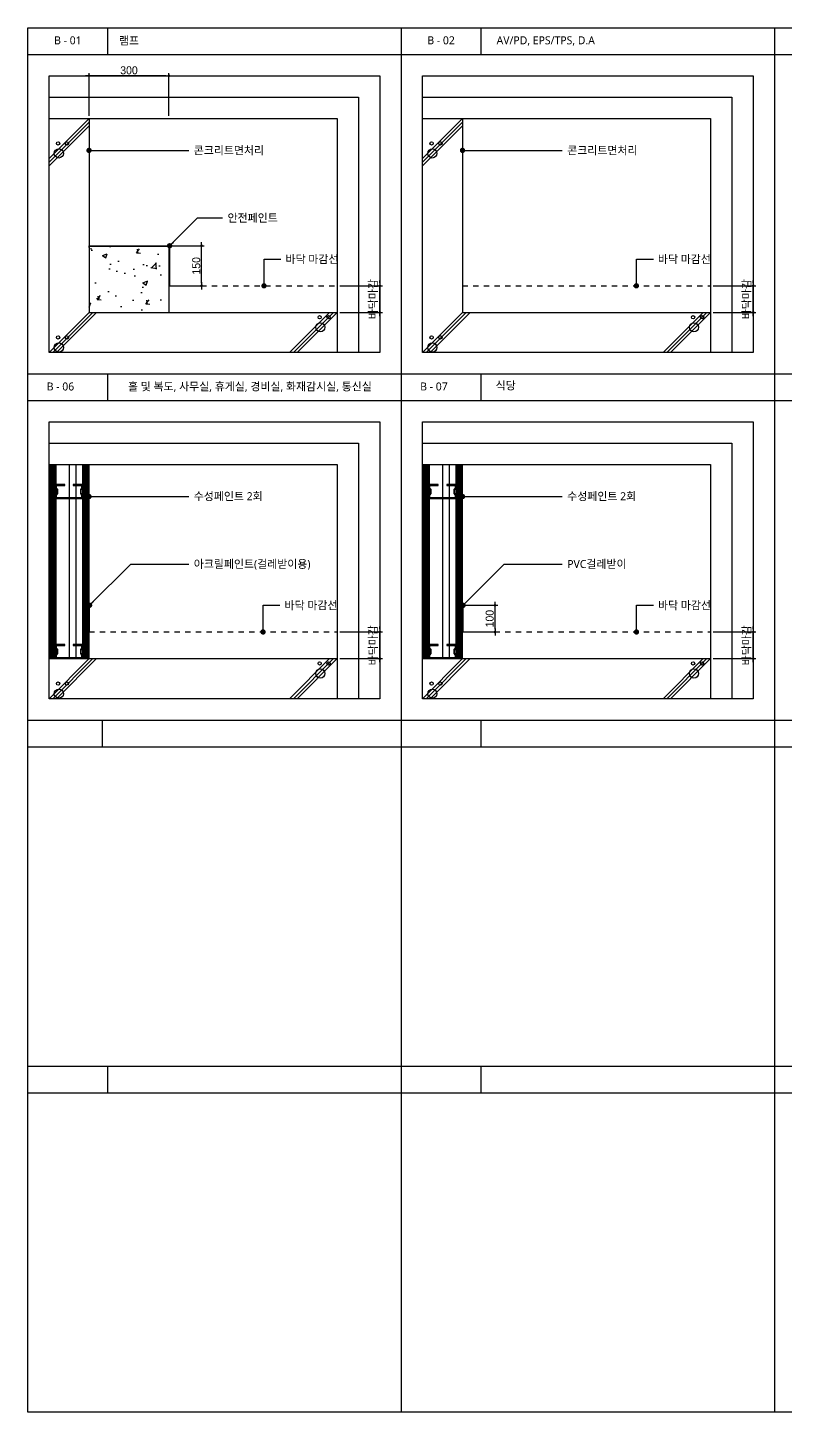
# Model space of a CAD drawing. Header units: millimetres. Extents: x 14892468 to 15300900, y -3565850 to -3401345.
# Drawn here: x 15127187 to 15130027, y -3412705 to -3407515 of the extents above; entities that cross this region are included whole.
import ezdxf
from ezdxf.enums import TextEntityAlignment as Align

# ---------------------------------------------------------------- set-up
doc = ezdxf.new("R2010")
doc.units = ezdxf.units.MM
doc.header["$LTSCALE"] = 100
doc.header["$MEASUREMENT"] = 0
doc.header["$PDSIZE"] = -10
doc.linetypes.add('HIDDEN', pattern=[2, 1, -1])
doc.layers.get('0').update_dxf_attribs({"linetype": 'CONTINUOUS'})
doc.layers.get('Defpoints').update_dxf_attribs({"color": 171, "linetype": 'CONTINUOUS'})
for name, color, linetype in [('8HAT', 8, 'CONTINUOUS'), ('CHART', 7, 'CONTINUOUS'), ('DIM', 7, 'CONTINUOUS'), ('FIN-1', 2, 'CONTINUOUS'), ('FIN-5', 6, 'CONTINUOUS'), ('FIN-8', 8, 'CONTINUOUS'), ('FIN6', 6, 'CONTINUOUS'), ('HAT', 253, 'CONTINUOUS'), ('INS', 9, 'BATTING'), ('LED', 7, 'CONTINUOUS'), ('SEC-2', 3, 'CONTINUOUS'), ('SEC-6', 5, 'CONTINUOUS'), ('TEXT(MIN)', 7, 'CONTINUOUS'), ('TEXT-기입', 6, 'CONTINUOUS')]:
    doc.layers.add(name, color=color, linetype=linetype)
doc.styles.add('ARIAL', font='arial.ttf')
doc.styles.add('CGS', font='cgse', dxfattribs={"bigfont": 'cgs'})
doc.styles.add('나눔바른고딕', font='NanumBarunGothic.ttf')
doc.styles.add('돋움', font='')
doc.styles.get('돋움').set_extended_font_data('Dotum')
doc.linetypes.add('BATTING', pattern='A,0.0001,-0.1,[134,ltypeshp.shx,S=0.1,R=0,X=-0.1,Y=0],-0.2,[134,ltypeshp.shx,S=0.1,R=180,X=0.1,Y=0],-0.1', length=0.4001)
doc.dimstyles.new('CJA', dxfattribs={"dimscale": 50, "dimtxt": 3, "dimasz": 1.2, "dimexe": 2, "dimexo": 3, "dimgap": 1, "dimtad": 1, "dimdec": 0, "dimdsep": 46, "dimtxsty": 'ARIAL', "dimblk": 'CJDOT', "dimcen": 1, "dimclrd": 7, "dimclre": 7, "dimclrt": 3, "dimadec": 0, "dimazin": 0, "dimtfac": 1, "dimtdec": 0, "dimtix": 1, "dimtofl": 0, "dimtmove": 2, "dimatfit": 3, "dimldrblk": 'CJDOT', "dimfxl": 1, "dimtolj": 1, "dimlwd": -1, "dimlwe": -1, "dimarcsym": 0})
doc.dimstyles.new('NDIM 1200', dxfattribs={"dimscale": 500, "dimtxt": 3, "dimasz": 1, "dimexe": 2, "dimexo": 2, "dimgap": 1, "dimtad": 1, "dimdec": 0, "dimdsep": 46, "dimtxsty": 'CGS', "dimblk": 'DOT0', "dimcen": 1, "dimdle": 8, "dimclrd": 2, "dimclre": 2, "dimclrt": 2, "dimadec": 0, "dimazin": 0, "dimtfac": 1, "dimtdec": 0, "dimtix": 1, "dimtmove": 2, "dimatfit": 3, "dimldrblk": 'DOT0', "dimfxl": 1, "dimtolj": 1, "dimtzin": 0, "dimlwd": -1, "dimlwe": -1, "dimarcsym": 0})

# ---------------------------------------------------------------- blocks, each defined once
blk = doc.blocks.new('CJDOT')
blk.add_line((-1.33, 0), (1.33, 0))
at = {"const_width": 0.5}
blk.add_lwpolyline([(-0.25, 0, 1), (0.25, 0, 1)], format="xyb", close=True, dxfattribs=at)
blk = doc.blocks.new('*D12')
at = {"layer": 'Defpoints', "color": 0, "transparency": 16777216}
for p in [(15128347, -3408482.7), (15128506.9, -3408482.7), (15128346.8, -3408582.7)]:
    blk.add_point(p, dxfattribs=at)
at = {"layer": 'DIM', "color": 7, "transparency": 16777216}
for p, q in [((15128506.9, -3408472.7), (15128506.9, -3408462.7)), ((15128357, -3408482.7), (15128516.9, -3408482.7)), ((15128506.9, -3408582.7), (15128506.9, -3408482.7)), ((15128356.8, -3408582.7), (15128516.9, -3408582.7)), ((15128506.9, -3408592.7), (15128506.9, -3408602.7))]:
    blk.add_line(p, q, dxfattribs=at)
at = {"layer": 'DIM', "color": 7, "transparency": 16777216, "xscale": 10, "yscale": 10, "zscale": 10}
for p, rotation in [((15128506.9, -3408482.7), 270), ((15128506.9, -3408582.7), 90)]:
    blk.add_blockref('CJDOT', p, dxfattribs=dict(at, rotation=rotation))
at = {"layer": 'DIM', "color": 3, "transparency": 16777216, "insert": (15128483.2, -3408532.7), "char_height": 30, "attachment_point": 5, "rotation": 90, "style": '돋움'}
blk.add_mtext('\\A1;바닥마감', dxfattribs=at)
blk = doc.blocks.new('DOT0')
blk.add_line((-3, 0), (3, 0))
at = {"color": 6}
blk.add_circle((0, 0), 0.75, dxfattribs=at)
blk = doc.blocks.new('*D13')
at = {"layer": 'Defpoints', "color": 0, "transparency": 16777216}
for p in [(15127718.9, -3408332.7), (15127838.9, -3408332.7), (15127718.9, -3408482.7)]:
    blk.add_point(p, dxfattribs=at)
at = {"layer": 'DIM', "color": 7, "transparency": 16777216}
for p, q in [((15127728.9, -3408332.7), (15127848.9, -3408332.7)), ((15127838.9, -3408472.7), (15127838.9, -3408342.7)), ((15127728.9, -3408482.7), (15127848.9, -3408482.7))]:
    blk.add_line(p, q, dxfattribs=at)
at = {"layer": 'DIM', "color": 7, "transparency": 16777216, "xscale": 10, "yscale": 10, "zscale": 10}
for p, rotation in [((15127838.9, -3408332.7), 90), ((15127838.9, -3408482.7), 270)]:
    blk.add_blockref('CJDOT', p, dxfattribs=dict(at, rotation=rotation))
at = {"layer": 'DIM', "color": 3, "transparency": 16777216, "insert": (15127818.9, -3408407.7), "char_height": 30, "attachment_point": 5, "rotation": 90, "style": '돋움'}
blk.add_mtext('\\A1;150', dxfattribs=at)
blk = doc.blocks.new('*D14')
at = {"layer": 'Defpoints', "color": 0, "transparency": 16777216}
for p in [(15127416.9, -3407695.2), (15127416.9, -3407855.2), (15127716.4, -3407855.2)]:
    blk.add_point(p, dxfattribs=at)
at = {"layer": 'DIM', "color": 7, "transparency": 16777216}
for p, q in [((15127416.9, -3407845.2), (15127416.9, -3407685.2)), ((15127706.4, -3407695.2), (15127426.9, -3407695.2)), ((15127716.4, -3407845.2), (15127716.4, -3407685.2))]:
    blk.add_line(p, q, dxfattribs=at)
at = {"layer": 'DIM', "color": 7, "transparency": 16777216, "xscale": 10, "yscale": 10, "zscale": 10, "rotation": 180}
blk.add_blockref('CJDOT', (15127416.9, -3407695.2), dxfattribs=at)
at = {"layer": 'DIM', "color": 7, "transparency": 16777216, "xscale": 10, "yscale": 10, "zscale": 10}
blk.add_blockref('CJDOT', (15127716.4, -3407695.2), dxfattribs=at)
at = {"layer": 'DIM', "color": 3, "transparency": 16777216, "insert": (15127566.7, -3407675.1), "char_height": 30, "attachment_point": 5, "style": '돋움'}
blk.add_mtext('\\A1;300', dxfattribs=at)
blk = doc.blocks.new('*D16')
at = {"layer": 'Defpoints', "color": 0, "transparency": 16777216}
for p in [(15129747, -3408482.7), (15129906.9, -3408482.7), (15129746.8, -3408582.7)]:
    blk.add_point(p, dxfattribs=at)
at = {"layer": 'DIM', "color": 7, "transparency": 16777216}
for p, q in [((15129906.9, -3408472.7), (15129906.9, -3408462.7)), ((15129757, -3408482.7), (15129916.9, -3408482.7)), ((15129906.9, -3408582.7), (15129906.9, -3408482.7)), ((15129756.8, -3408582.7), (15129916.9, -3408582.7)), ((15129906.9, -3408592.7), (15129906.9, -3408602.7))]:
    blk.add_line(p, q, dxfattribs=at)
at = {"layer": 'DIM', "color": 7, "transparency": 16777216, "xscale": 10, "yscale": 10, "zscale": 10}
for p, rotation in [((15129906.9, -3408482.7), 270), ((15129906.9, -3408582.7), 90)]:
    blk.add_blockref('CJDOT', p, dxfattribs=dict(at, rotation=rotation))
at = {"layer": 'DIM', "color": 3, "transparency": 16777216, "insert": (15129883.2, -3408532.7), "char_height": 30, "attachment_point": 5, "rotation": 90, "style": '돋움'}
blk.add_mtext('\\A1;바닥마감', dxfattribs=at)
blk = doc.blocks.new('*D18')
at = {"layer": 'Defpoints', "color": 0, "transparency": 16777216}
for p in [(15128347, -3409780.2), (15128506.9, -3409780.2), (15128346.8, -3409880.2)]:
    blk.add_point(p, dxfattribs=at)
at = {"layer": 'DIM', "color": 7, "transparency": 16777216}
for p, q in [((15128506.9, -3409770.2), (15128506.9, -3409760.2)), ((15128357, -3409780.2), (15128516.9, -3409780.2)), ((15128506.9, -3409880.2), (15128506.9, -3409780.2)), ((15128356.8, -3409880.2), (15128516.9, -3409880.2)), ((15128506.9, -3409890.2), (15128506.9, -3409900.2))]:
    blk.add_line(p, q, dxfattribs=at)
at = {"layer": 'DIM', "color": 7, "transparency": 16777216, "xscale": 10, "yscale": 10, "zscale": 10}
for p, rotation in [((15128506.9, -3409780.2), 270), ((15128506.9, -3409880.2), 90)]:
    blk.add_blockref('CJDOT', p, dxfattribs=dict(at, rotation=rotation))
at = {"layer": 'DIM', "color": 3, "transparency": 16777216, "insert": (15128483.2, -3409830.2), "char_height": 30, "attachment_point": 5, "rotation": 90, "style": '돋움'}
blk.add_mtext('\\A1;바닥마감', dxfattribs=at)
blk = doc.blocks.new('*D28')
at = {"layer": 'Defpoints', "color": 0, "transparency": 16777216}
for p in [(15129747, -3409780.2), (15129906.9, -3409780.2), (15129746.8, -3409880.2)]:
    blk.add_point(p, dxfattribs=at)
at = {"layer": 'DIM', "color": 7, "transparency": 16777216}
for p, q in [((15129906.9, -3409770.2), (15129906.9, -3409760.2)), ((15129757, -3409780.2), (15129916.9, -3409780.2)), ((15129906.9, -3409880.2), (15129906.9, -3409780.2)), ((15129756.8, -3409880.2), (15129916.9, -3409880.2)), ((15129906.9, -3409890.2), (15129906.9, -3409900.2))]:
    blk.add_line(p, q, dxfattribs=at)
at = {"layer": 'DIM', "color": 7, "transparency": 16777216, "xscale": 10, "yscale": 10, "zscale": 10}
for p, rotation in [((15129906.9, -3409780.2), 270), ((15129906.9, -3409880.2), 90)]:
    blk.add_blockref('CJDOT', p, dxfattribs=dict(at, rotation=rotation))
at = {"layer": 'DIM', "color": 3, "transparency": 16777216, "insert": (15129883.2, -3409830.2), "char_height": 30, "attachment_point": 5, "rotation": 90, "style": '돋움'}
blk.add_mtext('\\A1;바닥마감', dxfattribs=at)
blk = doc.blocks.new('*D29')
at = {"layer": 'Defpoints', "color": 0, "transparency": 16777216}
for p in [(15128818.9, -3409680.2), (15128938.9, -3409680.2), (15128818.9, -3409780.2)]:
    blk.add_point(p, dxfattribs=at)
at = {"layer": 'DIM', "color": 7, "transparency": 16777216}
for p, q in [((15128828.9, -3409680.2), (15128948.9, -3409680.2)), ((15128938.9, -3409770.2), (15128938.9, -3409690.2)), ((15128828.9, -3409780.2), (15128948.9, -3409780.2))]:
    blk.add_line(p, q, dxfattribs=at)
at = {"layer": 'DIM', "color": 7, "transparency": 16777216, "xscale": 10, "yscale": 10, "zscale": 10}
for p, rotation in [((15128938.9, -3409680.2), 90), ((15128938.9, -3409780.2), 270)]:
    blk.add_blockref('CJDOT', p, dxfattribs=dict(at, rotation=rotation))
at = {"layer": 'DIM', "color": 3, "transparency": 16777216, "insert": (15128918.9, -3409730.2), "char_height": 30, "attachment_point": 5, "rotation": 90, "style": '돋움'}
blk.add_mtext('\\A1;100', dxfattribs=at)

msp = doc.modelspace()

# ---------------------------------------------------------------- hatches: boundary and pattern name
at = {"layer": 'HAT'}
h = msp.add_hatch(dxfattribs=at)
h.set_pattern_fill('AR-CONC', color=256)
h.set_pattern_definition([(50, (12743507.1, -2720634.17), (182.184669, -15.9390855), [19.05, -209.55]), (355, (12743507.1, -2720634.17), (-35.243421, 191.056845), [15.24, -167.640584]), (100.451445, (12743522.28, -2720635.5), (146.941247, 175.117752), [16.190009, -178.090245]), (46.1842, (12743507.1, -2720583.37), (271.07904, -42.042328), [28.575, -314.325]), (96.635558, (12743529.69, -2720586.88), (237.404134, 247.426125), [24.285023, -267.135608]), (351.184151, (12743507.1, -2720583.37), (237.404134, 247.426125), [22.859967, -251.459732]), (21, (12743532.5, -2720596.07), (151.614391, -102.265198), [19.05, -209.55]), (326, (12743532.5, -2720596.07), (61.802028, 184.187966), [15.24, -167.64]), (71.451445, (12743545.13, -2720604.6), (213.416419, 81.922769), [16.190009, -178.089938]), (37.5, (12743507.096, -2720634.17), (3.0886033, 84.5550389), [0, -165.608, 0, -170.18, 0, -168.275]), (7.5, (12743507.1, -2720634.17), (66.8196625, 100.1805748), [0, -97.028, 0, -161.798, 0, -64.135]), (327.5, (12743450.454, -2720634.17), (135.5905952, -5.728744), [0, -63.5, 0, -198.12, 0, -262.89]), (317.5, (12743425.05, -2720634.17), (148.1291814, 25.426491), [0, -82.55, 0, -131.572, 0, -186.69])])
h.paths.add_polyline_path([(15127716.9, -3408334.7), (15127716.9, -3408582.7), (15127416.9, -3408582.7), (15127416.9, -3408334.7)])

# ---------------------------------------------------------------- linework, layer by layer
at = {"color": 2, "ltscale": 0.1}
for points in [[(15127416.9, -3407855.2), (15127416.9, -3408582.7), (15128346.9, -3408582.7)], [(15128816.9, -3407855.2), (15128816.9, -3408582.7), (15129746.9, -3408582.7)], [(15127266.9, -3409880.2), (15128346.9, -3409880.2)], [(15128666.9, -3409880.2), (15129746.9, -3409880.2)]]:
    msp.add_lwpolyline(points, dxfattribs=at)
at = {"layer": '8HAT'}
for p, q in [((15127266.9, -3408005.2), (15127416.9, -3407855.2)), ((15128666.9, -3408005.2), (15128816.9, -3407855.2)), ((15127266.9, -3408019.3), (15127416.9, -3407869.3)), ((15127266.9, -3408033.4), (15127416.9, -3407883.4)), ((15128666.9, -3408019.3), (15128816.9, -3407869.3)), ((15128666.9, -3408033.4), (15128816.9, -3407883.4)), ((15127266.9, -3408732.7), (15127416.9, -3408582.7)), ((15127281.1, -3408732.7), (15127431.1, -3408582.7)), ((15127295.2, -3408732.7), (15127445.2, -3408582.7)), ((15128168.6, -3408732.7), (15128318.6, -3408582.7)), ((15128182.8, -3408732.7), (15128332.8, -3408582.7)), ((15128196.9, -3408732.7), (15128346.9, -3408582.7)), ((15128666.9, -3408732.7), (15128816.9, -3408582.7)), ((15128681.1, -3408732.7), (15128831.1, -3408582.7)), ((15128695.2, -3408732.7), (15128845.2, -3408582.7)), ((15129568.6, -3408732.7), (15129718.6, -3408582.7)), ((15129582.8, -3408732.7), (15129732.8, -3408582.7)), ((15129596.9, -3408732.7), (15129746.9, -3408582.7)), ((15127266.9, -3410030.2), (15127416.9, -3409880.2)), ((15127281.1, -3410030.2), (15127431.1, -3409880.2)), ((15127295.2, -3410030.2), (15127445.2, -3409880.2)), ((15128168.6, -3410030.2), (15128318.6, -3409880.2)), ((15128182.8, -3410030.2), (15128332.8, -3409880.2)), ((15128196.9, -3410030.2), (15128346.9, -3409880.2)), ((15128666.9, -3410030.2), (15128816.9, -3409880.2)), ((15128681.1, -3410030.2), (15128831.1, -3409880.2)), ((15128695.2, -3410030.2), (15128845.2, -3409880.2)), ((15129568.6, -3410030.2), (15129718.6, -3409880.2)), ((15129582.8, -3410030.2), (15129732.8, -3409880.2)), ((15129596.9, -3410030.2), (15129746.9, -3409880.2))]:
    msp.add_line(p, q, dxfattribs=at)
for centre, radius in [((15127300.7, -3407948.8), 6.15), ((15127334.1, -3407948.8), 6.15), ((15128700.7, -3407948.8), 6.15), ((15128734.1, -3407948.8), 6.15), ((15127303.7, -3407986.5, 0), 17.1), ((15128703.7, -3407986.5, 0), 17.1), ((15128284.3, -3408638.3, 0), 17.1), ((15128281.4, -3408600.6), 6.15), ((15128314.8, -3408600.6), 6.15), ((15129684.3, -3408638.3, 0), 17.1), ((15129681.4, -3408600.6), 6.15), ((15129714.8, -3408600.6), 6.15), ((15127300.7, -3408676.3), 6.15), ((15127334.1, -3408676.3), 6.15), ((15128700.7, -3408676.3), 6.15), ((15128734.1, -3408676.3), 6.15), ((15127303.7, -3408714, 0), 17.1), ((15128703.7, -3408714, 0), 17.1), ((15128284.3, -3409935.8, 0), 17.1), ((15128281.4, -3409898.1), 6.15), ((15128314.8, -3409898.1), 6.15), ((15129684.3, -3409935.8, 0), 17.1), ((15129681.4, -3409898.1), 6.15), ((15129714.8, -3409898.1), 6.15), ((15127300.7, -3409973.8), 6.15), ((15127334.1, -3409973.8), 6.15), ((15128700.7, -3409973.8), 6.15), ((15128734.1, -3409973.8), 6.15), ((15127303.7, -3410011.5, 0), 17.1), ((15128703.7, -3410011.5, 0), 17.1)]:
    msp.add_circle(centre, radius, dxfattribs=at)
at = {"layer": 'CHART', "ltscale": 5}
for p, q in [((15127486.9, -3407615.2), (15127486.9, -3407515.2)), ((15128586.9, -3407515.2), (15128586.9, -3412705.2)), ((15128886.9, -3407615.2), (15128886.9, -3407515.2)), ((15129986.9, -3407515.2), (15129986.9, -3412705.2)), ((15127186.9, -3407615.2), (15134186.9, -3407615.2)), ((15127186.9, -3408812.7), (15134186.9, -3408812.7)), ((15127486.9, -3408912.7), (15127486.9, -3408812.7)), ((15128886.9, -3408912.7), (15128886.9, -3408812.7)), ((15127186.9, -3408912.7), (15134186.9, -3408912.7)), ((15127186.9, -3410110.2), (15134186.9, -3410110.2)), ((15127466.9, -3410210.2), (15127466.9, -3410110.2)), ((15128886.9, -3410210.2), (15128886.9, -3410110.2)), ((15127186.9, -3410210.2), (15134186.9, -3410210.2)), ((15127186.9, -3411407.7), (15134186.9, -3411407.7)), ((15127486.9, -3411507.7), (15127486.9, -3411407.7)), ((15128886.9, -3411507.7), (15128886.9, -3411407.7)), ((15127186.9, -3411507.7), (15134186.9, -3411507.7))]:
    msp.add_line(p, q, dxfattribs=at)
msp.add_lwpolyline([(15134186.9, -3412705.2), (15127186.9, -3412705.2), (15127186.9, -3407515.2), (15134186.9, -3407515.2)], close=True, dxfattribs=at)
at = {"layer": 'Defpoints'}
for points in [[(15127266.9, -3407695.2), (15128506.9, -3407695.2), (15128506.9, -3408732.7), (15127266.9, -3408732.7)], [(15128666.9, -3407695.2), (15129906.9, -3407695.2), (15129906.9, -3408732.7), (15128666.9, -3408732.7)], [(15127266.9, -3407775.2), (15128426.9, -3407775.2), (15128426.9, -3408732.7), (15127266.9, -3408732.7)], [(15128666.9, -3407775.2), (15129826.9, -3407775.2), (15129826.9, -3408732.7), (15128666.9, -3408732.7)], [(15127266.9, -3407855.2), (15128346.9, -3407855.2), (15128346.9, -3408732.7), (15127266.9, -3408732.7)], [(15128666.9, -3407855.2), (15129746.9, -3407855.2), (15129746.9, -3408732.7), (15128666.9, -3408732.7)], [(15127266.9, -3408992.7), (15128506.9, -3408992.7), (15128506.9, -3410030.2), (15127266.9, -3410030.2)], [(15128666.9, -3408992.7), (15129906.9, -3408992.7), (15129906.9, -3410030.2), (15128666.9, -3410030.2)], [(15127266.9, -3409072.7), (15128426.9, -3409072.7), (15128426.9, -3410030.2), (15127266.9, -3410030.2)], [(15128666.9, -3409072.7), (15129826.9, -3409072.7), (15129826.9, -3410030.2), (15128666.9, -3410030.2)], [(15127266.9, -3409152.7), (15128346.9, -3409152.7), (15128346.9, -3410030.2), (15127266.9, -3410030.2)], [(15128666.9, -3409152.7), (15129746.9, -3409152.7), (15129746.9, -3410030.2), (15128666.9, -3410030.2)]]:
    msp.add_lwpolyline(points, close=True, dxfattribs=at)
at = {"layer": 'FIN-1'}
msp.add_lwpolyline([(15127716.9, -3408482.7), (15127716.9, -3408334.7), (15127416.9, -3408334.7), (15127416.9, -3408332.7), (15127718.9, -3408332.7), (15127718.9, -3408482.7), (15127716.9, -3408482.7)], dxfattribs=at)
for points in [[(15127418.9, -3409680.2), (15127416.9, -3409680.2), (15127416.9, -3409780.2), (15127418.9, -3409780.2)], [(15128818.9, -3409680.2), (15128816.9, -3409680.2), (15128816.9, -3409780.2), (15128818.9, -3409780.2)]]:
    msp.add_lwpolyline(points, close=True, dxfattribs=at)
at = {"layer": 'FIN-5'}
for points in [[(15127266.9, -3409880.2), (15127266.9, -3409152.7)], [(15127291.9, -3409152.7), (15127291.9, -3409880.2)], [(15127391.9, -3409152.7), (15127391.9, -3409880.2)], [(15127416.9, -3409880.2), (15127416.9, -3409152.7)], [(15128666.9, -3409880.2), (15128666.9, -3409152.7)], [(15128691.9, -3409152.7), (15128691.9, -3409880.2)], [(15128791.9, -3409152.7), (15128791.9, -3409880.2)], [(15128816.9, -3409880.2), (15128816.9, -3409152.7)]]:
    msp.add_lwpolyline(points, dxfattribs=at)
at = {"layer": 'FIN-8'}
for p, q in [((15127268.9, -3409880.2), (15127268.9, -3409152.7)), ((15127270.9, -3409880.2), (15127270.9, -3409152.7)), ((15127273.2, -3409880.2), (15127273.2, -3409152.7)), ((15127275.4, -3409880.2), (15127275.4, -3409152.7)), ((15127277.4, -3409880.2), (15127277.4, -3409152.7)), ((15127281.4, -3409880.2), (15127281.4, -3409152.7)), ((15127283.4, -3409880.2), (15127283.4, -3409152.7)), ((15127285.7, -3409880.2), (15127285.7, -3409152.7)), ((15127287.9, -3409880.2), (15127287.9, -3409152.7)), ((15127289.9, -3409880.2), (15127289.9, -3409152.7)), ((15127393.9, -3409880.2), (15127393.9, -3409152.7)), ((15127395.9, -3409880.2), (15127395.9, -3409152.7)), ((15127398.2, -3409880.2), (15127398.2, -3409152.7)), ((15127400.4, -3409880.2), (15127400.4, -3409152.7)), ((15127402.4, -3409880.2), (15127402.4, -3409152.7)), ((15127406.4, -3409880.2), (15127406.4, -3409152.7)), ((15127408.4, -3409880.2), (15127408.4, -3409152.7)), ((15127410.7, -3409880.2), (15127410.7, -3409152.7)), ((15127412.9, -3409880.2), (15127412.9, -3409152.7)), ((15127414.9, -3409880.2), (15127414.9, -3409152.7)), ((15128668.9, -3409880.2), (15128668.9, -3409152.7)), ((15128670.9, -3409880.2), (15128670.9, -3409152.7)), ((15128673.2, -3409880.2), (15128673.2, -3409152.7)), ((15128675.4, -3409880.2), (15128675.4, -3409152.7)), ((15128677.4, -3409880.2), (15128677.4, -3409152.7)), ((15128681.4, -3409880.2), (15128681.4, -3409152.7)), ((15128683.4, -3409880.2), (15128683.4, -3409152.7)), ((15128685.7, -3409880.2), (15128685.7, -3409152.7)), ((15128687.9, -3409880.2), (15128687.9, -3409152.7)), ((15128689.9, -3409880.2), (15128689.9, -3409152.7)), ((15128793.9, -3409880.2), (15128793.9, -3409152.7)), ((15128795.9, -3409880.2), (15128795.9, -3409152.7)), ((15128798.2, -3409880.2), (15128798.2, -3409152.7)), ((15128800.4, -3409880.2), (15128800.4, -3409152.7)), ((15128802.4, -3409880.2), (15128802.4, -3409152.7)), ((15128806.4, -3409880.2), (15128806.4, -3409152.7)), ((15128808.4, -3409880.2), (15128808.4, -3409152.7)), ((15128810.7, -3409880.2), (15128810.7, -3409152.7)), ((15128812.9, -3409880.2), (15128812.9, -3409152.7)), ((15128814.9, -3409880.2), (15128814.9, -3409152.7))]:
    msp.add_line(p, q, dxfattribs=at)
at = {"layer": 'FIN6', "linetype": 'HIDDEN', "ltscale": 0.2}
for p, q in [((15127716.9, -3408482.7), (15128346.9, -3408482.7)), ((15128816.9, -3408482.7), (15129746.9, -3408482.7)), ((15127416.9, -3409780.2), (15128346.9, -3409780.2)), ((15128816.9, -3409780.2), (15129746.9, -3409780.2))]:
    msp.add_line(p, q, dxfattribs=at)
at = {"layer": 'INS', "linetype": 'Continuous', "ltscale": 0.6}
for points in [[(15127341.9, -3409152.7), (15127341.9, -3409880.2)], [(15128741.9, -3409152.7), (15128741.9, -3409880.2)]]:
    msp.add_lwpolyline(points, dxfattribs=at)
at = {"layer": 'INS', "ltscale": 0.6}
for points in [[(15127366.9, -3409152.7), (15127366.9, -3409880.2)], [(15128766.9, -3409152.7), (15128766.9, -3409880.2)]]:
    msp.add_lwpolyline(points, dxfattribs=at)
at = {"layer": 'SEC-2'}
msp.add_lwpolyline([(15127716.9, -3408334.7), (15127416.9, -3408334.7), (15127416.9, -3408582.7), (15127716.9, -3408582.7)], close=True, dxfattribs=at)
at = {"layer": 'SEC-6'}
for p, q in [((15127279.4, -3409880.2), (15127279.4, -3409152.7)), ((15127404.4, -3409880.2), (15127404.4, -3409152.7)), ((15128679.4, -3409880.2), (15128679.4, -3409152.7)), ((15128804.4, -3409880.2), (15128804.4, -3409152.7))]:
    msp.add_line(p, q, dxfattribs=at)
for points in [[(15127388.9, -3409266.8), (15127388.9, -3409277.2), (15127294.9, -3409277.2), (15127294.9, -3409266.8), (15127299.4, -3409261.4), (15127299.4, -3409246.4), (15127294.9, -3409241), (15127294.9, -3409230.7), (15127325.9, -3409230.7), (15127325.9, -3409227.7), (15127291.9, -3409227.7), (15127291.9, -3409242.6), (15127296.4, -3409247.9), (15127296.4, -3409259.9), (15127291.9, -3409265.2), (15127291.9, -3409280.2), (15127391.9, -3409280.2), (15127391.9, -3409265.2), (15127387.4, -3409259.9), (15127387.4, -3409247.9), (15127391.9, -3409242.6), (15127391.9, -3409227.7), (15127357.9, -3409227.7), (15127357.9, -3409230.7), (15127388.9, -3409230.7), (15127388.9, -3409241), (15127384.4, -3409246.4), (15127384.4, -3409261.4)], [(15128788.9, -3409266.8), (15128788.9, -3409277.2), (15128694.9, -3409277.2), (15128694.9, -3409266.8), (15128699.4, -3409261.4), (15128699.4, -3409246.4), (15128694.9, -3409241), (15128694.9, -3409230.7), (15128725.9, -3409230.7), (15128725.9, -3409227.7), (15128691.9, -3409227.7), (15128691.9, -3409242.6), (15128696.4, -3409247.9), (15128696.4, -3409259.9), (15128691.9, -3409265.2), (15128691.9, -3409280.2), (15128791.9, -3409280.2), (15128791.9, -3409265.2), (15128787.4, -3409259.9), (15128787.4, -3409247.9), (15128791.9, -3409242.6), (15128791.9, -3409227.7), (15128757.9, -3409227.7), (15128757.9, -3409230.7), (15128788.9, -3409230.7), (15128788.9, -3409241), (15128784.4, -3409246.4), (15128784.4, -3409261.4)], [(15127388.9, -3409866.8), (15127388.9, -3409877.2), (15127294.9, -3409877.2), (15127294.9, -3409866.8), (15127299.4, -3409861.4), (15127299.4, -3409846.4), (15127294.9, -3409841), (15127294.9, -3409830.7), (15127325.9, -3409830.7), (15127325.9, -3409827.7), (15127291.9, -3409827.7), (15127291.9, -3409842.6), (15127296.4, -3409847.9), (15127296.4, -3409859.9), (15127291.9, -3409865.2), (15127291.9, -3409880.2), (15127391.9, -3409880.2), (15127391.9, -3409865.2), (15127387.4, -3409859.9), (15127387.4, -3409847.9), (15127391.9, -3409842.6), (15127391.9, -3409827.7), (15127357.9, -3409827.7), (15127357.9, -3409830.7), (15127388.9, -3409830.7), (15127388.9, -3409841), (15127384.4, -3409846.4), (15127384.4, -3409861.4)], [(15128788.9, -3409866.8), (15128788.9, -3409877.2), (15128694.9, -3409877.2), (15128694.9, -3409866.8), (15128699.4, -3409861.4), (15128699.4, -3409846.4), (15128694.9, -3409841), (15128694.9, -3409830.7), (15128725.9, -3409830.7), (15128725.9, -3409827.7), (15128691.9, -3409827.7), (15128691.9, -3409842.6), (15128696.4, -3409847.9), (15128696.4, -3409859.9), (15128691.9, -3409865.2), (15128691.9, -3409880.2), (15128791.9, -3409880.2), (15128791.9, -3409865.2), (15128787.4, -3409859.9), (15128787.4, -3409847.9), (15128791.9, -3409842.6), (15128791.9, -3409827.7), (15128757.9, -3409827.7), (15128757.9, -3409830.7), (15128788.9, -3409830.7), (15128788.9, -3409841), (15128784.4, -3409846.4), (15128784.4, -3409861.4)]]:
    msp.add_lwpolyline(points, close=True, dxfattribs=at)

# ---------------------------------------------------------------- texts
at = {"layer": 'TEXT(MIN)', "style": '나눔바른고딕'}
for s, p in [('콘크리트면처리', (15127809.5, -3407990.1)), ('콘크리트면처리', (15129209.5, -3407990.1)), ('안전페인트', (15127936.1, -3408243)), ('수성페인트 2회', (15127809.5, -3409286.4)), ('수성페인트 2회', (15129209.5, -3409286.4)), ('아크릴페인트(걸레받이용)', (15127809.5, -3409540.5)), ('PVC걸레받이', (15129209.5, -3409540.5))]:
    msp.add_text(s, height=30, dxfattribs=at).set_placement(p)
for p in [(15128153.5, -3408382.7), (15129549.4, -3408382.7), (15128149.8, -3409680.2), (15129549.8, -3409680.2)]:
    msp.add_text('바닥 마감선 ', height=30, dxfattribs=at).set_placement(p, align=Align.MIDDLE_LEFT)
at = {"layer": 'TEXT-기입', "style": '나눔바른고딕'}
for s, p in [('램프', (15127528.9, -3407578.9)), ('B - 01', (15127286.1, -3407577.5)), ('B - 02', (15128685.1, -3407577.5)), ('AV/PD, EPS/TPS, D.A', (15128944.6, -3407577.5)), ('홀 및 복도, 사무실, 휴게실, 경비실, 화재감시실, 통신실', (15127563, -3408875)), ('식당', (15128941.2, -3408871.4)), ('B - 06', (15127258.3, -3408875)), ('B - 07', (15128658.3, -3408875))]:
    msp.add_text(s, height=30, dxfattribs=at).set_placement(p)

# ---------------------------------------------------------------- dimensions: what is measured, and where the dimension line sits
at = {"layer": 'DIM'}
for base, p1, p2, angle, picture, middle in [((15127416.9313, -3407695.1554), (15127716.4415, -3407855.1554), (15127416.9313, -3407855.1554), 180, '*D14', (15127566.6864, -3407675.135)), ((15127838.9, -3408332.7), (15127718.9, -3408482.7), (15127718.9, -3408332.7), 90, '*D13', (15127818.9, -3408407.7)), ((15128938.9, -3409680.2), (15128818.9, -3409780.2), (15128818.9, -3409680.2), 90, '*D29', (15128918.9, -3409730.2))]:
    dim = msp.add_linear_dim(base=base, p1=p1, p2=p2, angle=angle, dimstyle='CJA', override={"dimscale": 10, "dimasz": 1, "dimexe": 1, "dimexo": 1, "dimgap": 0.5, "dimtxsty": '돋움', "dimtofl": 1}, dxfattribs=at)
    dim.commit()
    dim.dimension.update_dxf_attribs({"geometry": picture, "text_midpoint": middle})
for base, p1, p2, picture, middle in [((15128506.9, -3408482.7), (15128346.8, -3408582.7), (15128347, -3408482.7), '*D12', (15128483.2, -3408532.7)), ((15129906.9, -3408482.7), (15129746.8, -3408582.7), (15129747, -3408482.7), '*D16', (15129883.2, -3408532.7)), ((15128506.9, -3409780.2), (15128346.8, -3409880.2), (15128347, -3409780.2), '*D18', (15128483.2, -3409830.2)), ((15129906.9, -3409780.2), (15129746.8, -3409880.2), (15129747, -3409780.2), '*D28', (15129883.2, -3409830.2))]:
    dim = msp.add_linear_dim(base=base, p1=p1, p2=p2, angle=90, text='바닥마감', dimstyle='CJA', override={"dimscale": 10, "dimasz": 1, "dimexe": 1, "dimexo": 1, "dimgap": 0.5, "dimtxsty": '돋움', "dimtofl": 1}, dxfattribs=at)
    dim.commit()
    dim.dimension.update_dxf_attribs({"geometry": picture, "text_midpoint": middle})

# ---------------------------------------------------------------- leaders
at = {"layer": 'LED', "ltscale": 10000}
for points in [[(15127416.9, -3407975.1), (15127597.6, -3407975.1), (15127790.9, -3407975.1)], [(15128816.9, -3407975.1), (15128997.6, -3407975.1), (15129190.9, -3407975.1)], [(15127718.9, -3408332.7), (15127823.6, -3408228), (15127917.5, -3408228)], [(15128072.8, -3408482.7), (15128072.8, -3408382.7), (15128136.4, -3408382.7)], [(15129468.7, -3408482.7), (15129468.7, -3408382.7), (15129532.3, -3408382.7)], [(15127416.9, -3409272.6), (15127597.6, -3409272.6), (15127790.9, -3409272.6)], [(15128816.9, -3409272.6), (15128997.6, -3409272.6), (15129190.9, -3409272.6)], [(15127418.9, -3409680.2), (15127573.6, -3409525.5), (15127790.9, -3409525.5)], [(15128818.9, -3409680.2), (15128973.6, -3409525.5), (15129190.9, -3409525.5)], [(15128069.1, -3409780.2), (15128069.1, -3409680.2), (15128132.7, -3409680.2)], [(15129469.1, -3409780.2), (15129469.1, -3409680.2), (15129532.7, -3409680.2)]]:
    msp.add_leader(points, dimstyle='NDIM 1200', override={"dimscale": 20, "dimtad": 0, "dimclrd": 256, "dimldrblk": 'Dot'}, dxfattribs=at)

doc.saveas('drawing.dxf')
